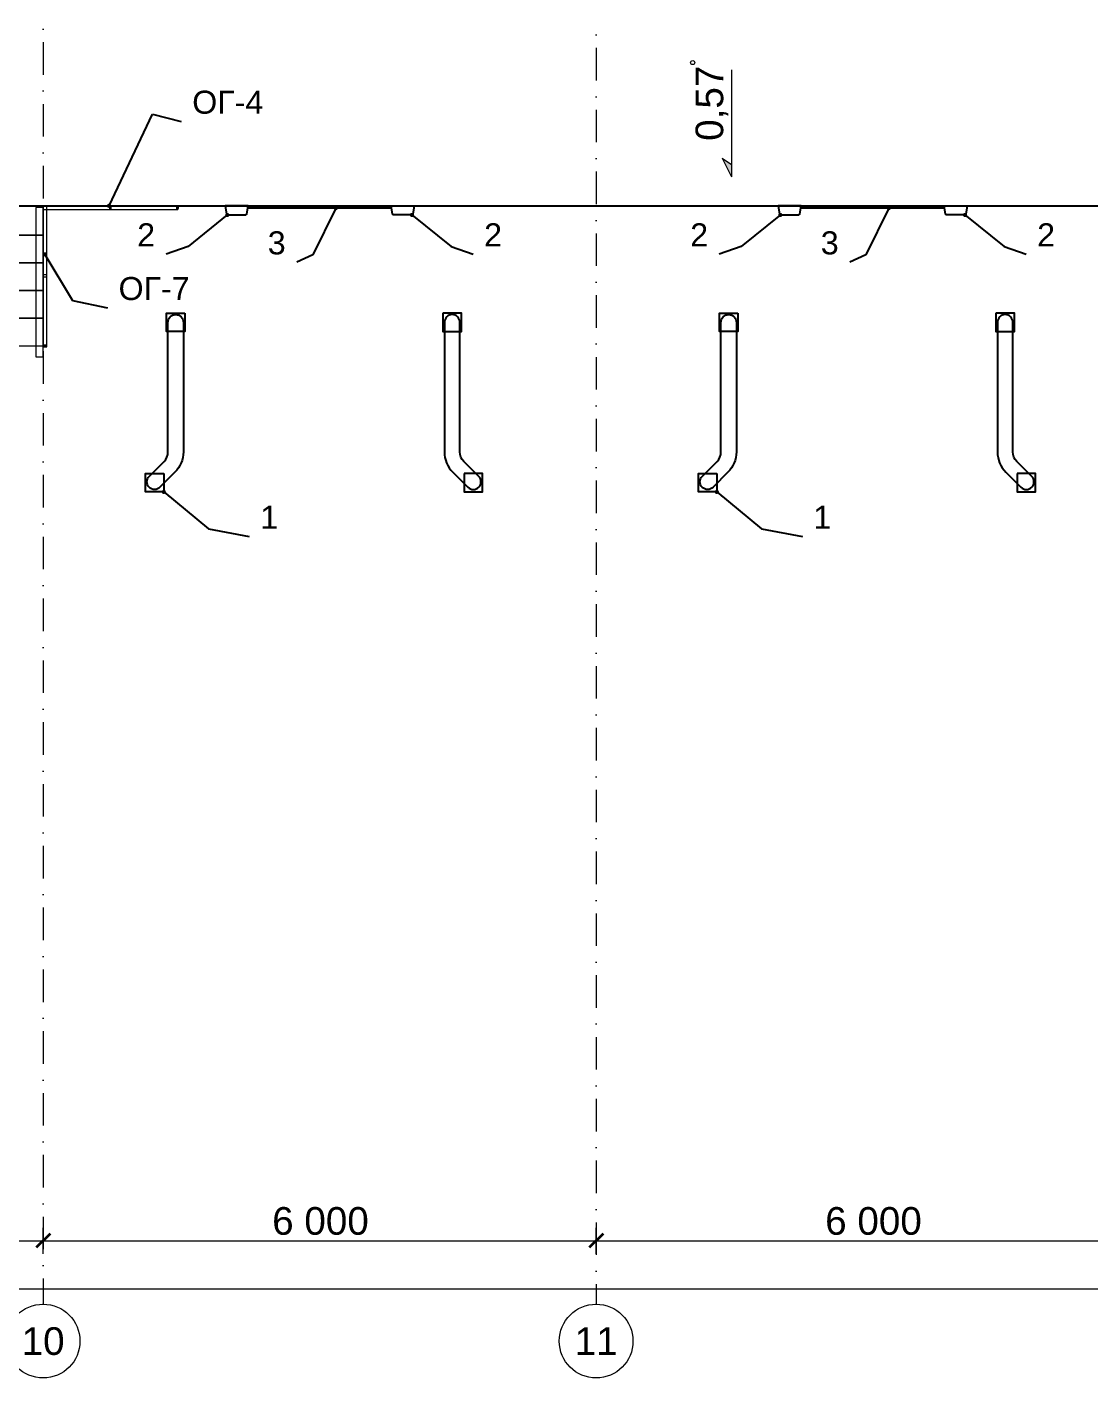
# Model space of a CAD drawing. Header units: millimetres. Extents: x -10605 to 104127, y -15987 to 52426.
# Drawn here: x 51825 to 63358, y -15987 to -1337 of the extents above; entities that cross this region are included whole.
import ezdxf
from ezdxf.enums import TextEntityAlignment as Align

# ---------------------------------------------------------------- set-up
doc = ezdxf.new("R2010")
doc.units = ezdxf.units.MM
doc.header["$MEASUREMENT"] = 0
doc.linetypes.add('Dot & Dashed', pattern=[670.277762, 352.777767, -176.388884, 0, -141.111112])
for name, color, linetype, lineweight in [('0_Ном._пера__200', 7, 'Continuous', 0), ('Лестницы_Ном._пера__100', 7, 'Continuous', 9), ('Лестницы_Ном._пера__91', 255, 'Continuous', 0), ('Лестницы_Ном._пера__99', 7, 'Continuous', 15), ('Металлический каркас здания_Ном._пера__98', 7, 'Continuous', 25), ('Оси_Ном._пера__200', 7, 'Continuous', 0), ('Оси_Ном._пера__97', 7, 'Continuous', 35), ('Оси_Ном._пера__98', 7, 'Continuous', 25), ('Оси_Ном._пера__99', 7, 'Continuous', 15), ('Отделочный_маркеры отделки_Ном._пера__200', 7, 'Continuous', 0), ('Стены _Ном._пера__91', 255, 'Continuous', 0), ('Стены _Ном._пера__98', 7, 'Continuous', 25)]:
    doc.layers.add(name, color=color, linetype=linetype, lineweight=lineweight)
for name, color, linetype in [('Лестницы', 7, 'Continuous'), ('Оси', 7, 'Continuous'), ('Стены', 7, 'Continuous')]:
    doc.layers.add(name, color=color, linetype=linetype)
doc.layers.add('Стены _Ном._пера__2', color=7, linetype='Continuous', lineweight=0, true_color=0xc2747474)
doc.styles.add('РЎР“Р•РќР•Р\xa0РР\xa0_РЎРўРР›Р¬_1', font='arial.ttf')
doc.dimstyles.new('СГЕНЕРИР_СТИЛЬ__1', dxfattribs={"dimtxt": 0.18, "dimasz": 91.2, "dimexe": 0.18, "dimexo": 0.0625, "dimgap": 0.09, "dimtad": 0, "dimtih": 1, "dimtoh": 1, "dimdec": 4, "dimzin": 0, "dimdsep": 46, "dimcen": 0.09, "dimadec": 0, "dimazin": 0, "dimtfac": 1, "dimtdec": 4, "dimtmove": 0, "dimatfit": 3, "dimldrblk": 'ARROWHEAD_11', "dimfxl": 1, "dimtolj": 1, "dimtzin": 0, "dimarcsym": 0})
doc.dimstyles.new('СГЕНЕРИР_СТИЛЬ__2', dxfattribs={"dimtxt": 300, "dimasz": 142.5, "dimexe": 0.18, "dimexo": 0.0625, "dimgap": 0.09, "dimtad": 1, "dimtih": 1, "dimtoh": 1, "dimdec": 4, "dimzin": 0, "dimdsep": 46, "dimtxsty": 'РЎР“Р•РќР•Р\xa0РР\xa0_РЎРўРР›Р¬_1', "dimblk": 'ARROWHEAD_6', "dimblk1": 'ARROWHEAD_6', "dimblk2": 'ARROWHEAD_6', "dimcen": 0.09, "dimse1": 1, "dimse2": 1, "dimadec": 0, "dimazin": 0, "dimtfac": 1, "dimtdec": 4, "dimtmove": 0, "dimatfit": 3, "dimfxl": 1, "dimtolj": 1, "dimtzin": 0, "dimarcsym": 0})

# ---------------------------------------------------------------- blocks, each defined once
blk = doc.blocks.new('Перекрытие_24', base_point=(62025, -3275))
at = {"layer": 'Стены _Ном._пера__98', "color": 7, "linetype": 'Continuous', "lineweight": 25, "flags": 128}
blk.add_lwpolyline([(62025, -3275), (62011, -3366), (62001, -3375), (61799, -3375), (61789, -3366), (61775, -3275)], close=True, dxfattribs=at)
blk = doc.blocks.new('Перекрытие_25', base_point=(59975, -3275))
at = {"layer": 'Стены _Ном._пера__98', "color": 7, "linetype": 'Continuous', "lineweight": 25, "flags": 128}
blk.add_lwpolyline([(59975, -3275), (59989, -3366), (59999, -3375), (60201, -3375), (60211, -3366), (60225, -3275)], close=True, dxfattribs=at)
blk = doc.blocks.new('Перекрытие_26', base_point=(56025, -3275))
at = {"layer": 'Стены _Ном._пера__98', "color": 7, "linetype": 'Continuous', "lineweight": 25, "flags": 128}
blk.add_lwpolyline([(56025, -3275), (56011, -3366), (56001, -3375), (55799, -3375), (55789, -3366), (55775, -3275)], close=True, dxfattribs=at)
blk = doc.blocks.new('Перекрытие_27', base_point=(53975, -3275))
at = {"layer": 'Стены _Ном._пера__98', "color": 7, "linetype": 'Continuous', "lineweight": 25, "flags": 128}
blk.add_lwpolyline([(53975, -3275), (53989, -3366), (53999, -3375), (54201, -3375), (54211, -3366), (54225, -3275)], close=True, dxfattribs=at)
blk = doc.blocks.new('Лестница_1')
at = {"layer": 'Лестницы_Ном._пера__100', "color": 7, "linetype": 'Continuous', "lineweight": 9}
for p, q in [((52000, -3275), (49000, -3275)), ((49000, -3275), (49000, -3295)), ((49080, -3295), (49000, -3295)), ((49000, -3295), (49000, -4795)), ((49000, -3295), (49000, -3595)), ((49080, -4795), (49080, -3295)), ((50250, -3545), (50500, -3295)), ((50500, -3595), (50500, -3295)), ((50500, -3295), (50750, -3545)), ((52000, -3295), (51920, -3295)), ((51920, -3295), (51920, -4795)), ((52000, -3295), (52000, -3275)), ((52000, -4795), (52000, -3295)), ((52000, -3595), (52000, -3295)), ((52000, -3595), (49000, -3595)), ((49000, -3595), (49000, -3895)), ((49000, -3595), (52000, -3595)), ((50500, -4495), (50500, -3595)), ((52000, -3895), (52000, -3595)), ((52000, -3895), (49000, -3895)), ((49000, -3895), (49000, -4195)), ((49000, -3895), (52000, -3895)), ((52000, -4195), (52000, -3895)), ((52000, -4195), (49000, -4195)), ((49000, -4195), (49000, -4495)), ((49000, -4195), (52000, -4195)), ((52000, -4495), (52000, -4195)), ((52000, -4495), (49000, -4495)), ((49000, -4495), (49000, -4795)), ((49000, -4495), (52000, -4495)), ((50500, -4795), (50500, -4495)), ((52000, -4795), (52000, -4495)), ((49000, -4795), (49000, -4915)), ((49000, -4795), (52000, -4795)), ((49080, -4915), (49080, -4795)), ((51920, -4795), (51920, -4915)), ((52000, -4915), (52000, -4795)), ((49000, -4915), (49080, -4915)), ((51920, -4915), (52000, -4915))]:
    blk.add_line(p, q, dxfattribs=at)
for start, end in [(0, 180), (180, 0)]:
    blk.add_arc((50500, -4795), 75, start, end, dxfattribs=at)
blk = doc.blocks.new('Морф_122')
at = {"layer": 'Стены _Ном._пера__91', "color": 255, "linetype": 'Continuous', "lineweight": 0, "flags": 128}
for points in [[(61575, -3299), (61775, -3299)], [(61575, -3301), (61575, -3299)], [(61575, -3301), (61775, -3301)], [(61775, -3301), (61775, -3299)]]:
    blk.add_lwpolyline(points, dxfattribs=at)
blk = doc.blocks.new('Морф_123')
at = {"layer": 'Стены _Ном._пера__91', "color": 255, "linetype": 'Continuous', "lineweight": 0, "flags": 128}
for points in [[(61375, -3301), (61375, -3299)], [(61375, -3299), (61575, -3299)], [(61575, -3301), (61375, -3301)], [(61775, -3299), (61575, -3299)], [(61575, -3299), (61575, -3301)], [(61575, -3301), (61775, -3301)], [(61775, -3301), (61775, -3299)]]:
    blk.add_lwpolyline(points, dxfattribs=at)
blk = doc.blocks.new('Морф_124')
at = {"layer": 'Стены _Ном._пера__91', "color": 255, "linetype": 'Continuous', "lineweight": 0, "flags": 128}
for points in [[(61175, -3301), (61175, -3299)], [(61175, -3299), (61375, -3299)], [(61375, -3301), (61175, -3301)], [(61675, -3299), (61375, -3299)], [(61375, -3299), (61375, -3301)], [(61375, -3301), (61675, -3301)], [(61675, -3301), (61675, -3299)]]:
    blk.add_lwpolyline(points, dxfattribs=at)
blk = doc.blocks.new('Морф_125')
at = {"layer": 'Стены _Ном._пера__91', "color": 255, "linetype": 'Continuous', "lineweight": 0, "flags": 128}
for points in [[(61175, -3301), (61175, -3299)], [(61175, -3299), (61375, -3299)], [(61375, -3301), (61175, -3301)], [(61675, -3299), (61375, -3299)], [(61375, -3299), (61375, -3301)], [(61375, -3301), (61675, -3301)], [(61675, -3301), (61675, -3299)]]:
    blk.add_lwpolyline(points, dxfattribs=at)
blk = doc.blocks.new('Морф_126')
at = {"layer": 'Стены _Ном._пера__91', "color": 255, "linetype": 'Continuous', "lineweight": 0, "flags": 128}
for points in [[(60975, -3301), (60975, -3299)], [(60975, -3299), (61175, -3299)], [(61175, -3301), (60975, -3301)], [(61475, -3299), (61175, -3299)], [(61175, -3299), (61175, -3301)], [(61175, -3301), (61475, -3301)], [(61475, -3301), (61475, -3299)]]:
    blk.add_lwpolyline(points, dxfattribs=at)
blk = doc.blocks.new('Морф_127')
at = {"layer": 'Стены _Ном._пера__91', "color": 255, "linetype": 'Continuous', "lineweight": 0, "flags": 128}
for points in [[(60775, -3301), (60775, -3299)], [(60775, -3299), (60975, -3299)], [(60975, -3301), (60775, -3301)], [(61275, -3299), (60975, -3299)], [(60975, -3299), (60975, -3301)], [(60975, -3301), (61275, -3301)], [(61275, -3301), (61275, -3299)]]:
    blk.add_lwpolyline(points, dxfattribs=at)
blk = doc.blocks.new('Морф_128')
at = {"layer": 'Стены _Ном._пера__91', "color": 255, "linetype": 'Continuous', "lineweight": 0, "flags": 128}
for points in [[(60575, -3301), (60575, -3299)], [(60575, -3299), (60775, -3299)], [(60775, -3301), (60575, -3301)], [(61075, -3299), (60775, -3299)], [(60775, -3299), (60775, -3301)], [(60775, -3301), (61075, -3301)], [(61075, -3301), (61075, -3299)]]:
    blk.add_lwpolyline(points, dxfattribs=at)
blk = doc.blocks.new('Морф_129')
at = {"layer": 'Стены _Ном._пера__91', "color": 255, "linetype": 'Continuous', "lineweight": 0, "flags": 128}
for points in [[(60375, -3301), (60375, -3299)], [(60375, -3299), (60575, -3299)], [(60575, -3301), (60375, -3301)], [(60875, -3299), (60575, -3299)], [(60575, -3299), (60575, -3301)], [(60575, -3301), (60875, -3301)], [(60875, -3301), (60875, -3299)]]:
    blk.add_lwpolyline(points, dxfattribs=at)
blk = doc.blocks.new('Морф_130')
at = {"layer": 'Стены _Ном._пера__91', "color": 255, "linetype": 'Continuous', "lineweight": 0, "flags": 128}
for points in [[(60225, -3299), (60375, -3299)], [(60225, -3299), (60225, -3301)], [(60375, -3301), (60225, -3301)], [(60675, -3299), (60375, -3299)], [(60375, -3299), (60375, -3301)], [(60375, -3301), (60675, -3301)], [(60675, -3301), (60675, -3299)]]:
    blk.add_lwpolyline(points, dxfattribs=at)
blk = doc.blocks.new('Морф_131')
at = {"layer": 'Стены _Ном._пера__91', "color": 255, "linetype": 'Continuous', "lineweight": 0, "flags": 128}
for points in [[(60475, -3299), (60225, -3299)], [(60225, -3299), (60225, -3301)], [(60225, -3301), (60475, -3301)], [(60475, -3301), (60475, -3299)]]:
    blk.add_lwpolyline(points, dxfattribs=at)
blk = doc.blocks.new('Морф_132')
at = {"layer": 'Стены _Ном._пера__91', "color": 255, "linetype": 'Continuous', "lineweight": 0, "flags": 128}
for points in [[(60275, -3299), (60225, -3299)], [(60225, -3299), (60225, -3301)], [(60225, -3301), (60275, -3301)], [(60275, -3301), (60275, -3299)]]:
    blk.add_lwpolyline(points, dxfattribs=at)
blk = doc.blocks.new('Морф_133')
at = {"layer": 'Стены _Ном._пера__91', "color": 255, "linetype": 'Continuous', "lineweight": 0, "flags": 128}
for points in [[(55575, -3299), (55775, -3299)], [(55575, -3301), (55575, -3299)], [(55575, -3301), (55775, -3301)], [(55775, -3301), (55775, -3299)]]:
    blk.add_lwpolyline(points, dxfattribs=at)
blk = doc.blocks.new('Морф_134')
at = {"layer": 'Стены _Ном._пера__91', "color": 255, "linetype": 'Continuous', "lineweight": 0, "flags": 128}
for points in [[(55375, -3301), (55375, -3299)], [(55375, -3299), (55575, -3299)], [(55575, -3301), (55375, -3301)], [(55775, -3299), (55575, -3299)], [(55575, -3299), (55575, -3301)], [(55575, -3301), (55775, -3301)], [(55775, -3301), (55775, -3299)]]:
    blk.add_lwpolyline(points, dxfattribs=at)
blk = doc.blocks.new('Морф_135')
at = {"layer": 'Стены _Ном._пера__91', "color": 255, "linetype": 'Continuous', "lineweight": 0, "flags": 128}
for points in [[(55175, -3301), (55175, -3299)], [(55175, -3299), (55375, -3299)], [(55375, -3301), (55175, -3301)], [(55675, -3299), (55375, -3299)], [(55375, -3299), (55375, -3301)], [(55375, -3301), (55675, -3301)], [(55675, -3301), (55675, -3299)]]:
    blk.add_lwpolyline(points, dxfattribs=at)
blk = doc.blocks.new('Морф_136')
at = {"layer": 'Стены _Ном._пера__91', "color": 255, "linetype": 'Continuous', "lineweight": 0, "flags": 128}
for points in [[(55175, -3301), (55175, -3299)], [(55175, -3299), (55375, -3299)], [(55375, -3301), (55175, -3301)], [(55675, -3299), (55375, -3299)], [(55375, -3299), (55375, -3301)], [(55375, -3301), (55675, -3301)], [(55675, -3301), (55675, -3299)]]:
    blk.add_lwpolyline(points, dxfattribs=at)
blk = doc.blocks.new('Морф_137')
at = {"layer": 'Стены _Ном._пера__91', "color": 255, "linetype": 'Continuous', "lineweight": 0, "flags": 128}
for points in [[(54975, -3301), (54975, -3299)], [(54975, -3299), (55175, -3299)], [(55175, -3301), (54975, -3301)], [(55475, -3299), (55175, -3299)], [(55175, -3299), (55175, -3301)], [(55175, -3301), (55475, -3301)], [(55475, -3301), (55475, -3299)]]:
    blk.add_lwpolyline(points, dxfattribs=at)
blk = doc.blocks.new('Морф_138')
at = {"layer": 'Стены _Ном._пера__91', "color": 255, "linetype": 'Continuous', "lineweight": 0, "flags": 128}
for points in [[(54775, -3301), (54775, -3299)], [(54775, -3299), (54975, -3299)], [(54975, -3301), (54775, -3301)], [(55275, -3299), (54975, -3299)], [(54975, -3299), (54975, -3301)], [(54975, -3301), (55275, -3301)], [(55275, -3301), (55275, -3299)]]:
    blk.add_lwpolyline(points, dxfattribs=at)
blk = doc.blocks.new('Морф_139')
at = {"layer": 'Стены _Ном._пера__91', "color": 255, "linetype": 'Continuous', "lineweight": 0, "flags": 128}
for points in [[(54575, -3301), (54575, -3299)], [(54575, -3299), (54775, -3299)], [(54775, -3301), (54575, -3301)], [(55075, -3299), (54775, -3299)], [(54775, -3299), (54775, -3301)], [(54775, -3301), (55075, -3301)], [(55075, -3301), (55075, -3299)]]:
    blk.add_lwpolyline(points, dxfattribs=at)
blk = doc.blocks.new('Морф_140')
at = {"layer": 'Стены _Ном._пера__91', "color": 255, "linetype": 'Continuous', "lineweight": 0, "flags": 128}
for points in [[(54375, -3301), (54375, -3299)], [(54375, -3299), (54575, -3299)], [(54575, -3301), (54375, -3301)], [(54875, -3299), (54575, -3299)], [(54575, -3299), (54575, -3301)], [(54575, -3301), (54875, -3301)], [(54875, -3301), (54875, -3299)]]:
    blk.add_lwpolyline(points, dxfattribs=at)
blk = doc.blocks.new('Морф_141')
at = {"layer": 'Стены _Ном._пера__91', "color": 255, "linetype": 'Continuous', "lineweight": 0, "flags": 128}
for points in [[(54225, -3299), (54375, -3299)], [(54225, -3299), (54225, -3301)], [(54375, -3301), (54225, -3301)], [(54675, -3299), (54375, -3299)], [(54375, -3299), (54375, -3301)], [(54375, -3301), (54675, -3301)], [(54675, -3301), (54675, -3299)]]:
    blk.add_lwpolyline(points, dxfattribs=at)
blk = doc.blocks.new('Морф_142')
at = {"layer": 'Стены _Ном._пера__91', "color": 255, "linetype": 'Continuous', "lineweight": 0, "flags": 128}
for points in [[(54475, -3299), (54225, -3299)], [(54225, -3299), (54225, -3301)], [(54225, -3301), (54475, -3301)], [(54475, -3301), (54475, -3299)]]:
    blk.add_lwpolyline(points, dxfattribs=at)
blk = doc.blocks.new('Морф_143')
at = {"layer": 'Стены _Ном._пера__91', "color": 255, "linetype": 'Continuous', "lineweight": 0, "flags": 128}
for points in [[(54275, -3299), (54225, -3299)], [(54225, -3299), (54225, -3301)], [(54225, -3301), (54275, -3301)], [(54275, -3301), (54275, -3299)]]:
    blk.add_lwpolyline(points, dxfattribs=at)
blk = doc.blocks.new('Ограждение_7')
at = {"layer": 'Лестницы_Ном._пера__100', "color": 7, "linetype": 'Continuous', "lineweight": 9, "flags": 128}
for points in [[(53458, -3316), (53458, -3276), (52000, -3275), (52000, -3315)], [(53458, -3316), (53458, -3276), (52000, -3275), (52000, -3315)], [(53458, -3316), (53458, -3276), (52000, -3275), (52000, -3315)], [(53458, -3316), (53458, -3276), (52000, -3275), (52000, -3315)], [(53458, -3316), (53458, -3276), (52000, -3275), (52000, -3315)], [(52739, -3316), (52739, -3276), (52719, -3276), (52719, -3316)], [(53458, -3276), (53456, -3276), (53455, -3277), (53453, -3278), (53452, -3280), (53450, -3283), (53449, -3286), (53449, -3289), (53448, -3292), (53448, -3296), (53448, -3299), (53449, -3303), (53449, -3306), (53450, -3309), (53452, -3311), (53453, -3313), (53455, -3315), (53456, -3315), (53458, -3316), (53460, -3315), (53462, -3315), (53463, -3313), (53465, -3311), (53466, -3309), (53467, -3306), (53468, -3303), (53468, -3299), (53468, -3296), (53468, -3292), (53468, -3289), (53467, -3286), (53466, -3283), (53465, -3280), (53463, -3278), (53462, -3277), (53460, -3276)]]:
    blk.add_lwpolyline(points, close=True, dxfattribs=at)
blk = doc.blocks.new('Wheel_Guide_WBM')
at = {"layer": 'Металлический каркас здания_Ном._пера__98', "color": 7, "linetype": 'Continuous', "lineweight": 25, "flags": 128}
for points in [[(-100, 100), (-100, -100), (100, -100), (100, 100)], [(129, -1638), (129, -1838), (329, -1838), (329, -1638)]]:
    blk.add_lwpolyline(points, close=True, dxfattribs=at)
blk.add_lwpolyline([(-84, 0), (-84, -1405, 0.198912), (8, -1626), (170, -1788, 1), (288, -1670), (126, -1508, -0.198912), (84, -1405), (84, 0, 1)], format="xyb", close=True, dxfattribs=at)
blk = doc.blocks.new('ARROWHEAD_11')
at = {"color": 0, "linetype": 'Continuous', "lineweight": 0}
blk.add_line((0, 0), (-1, 0), dxfattribs=at)
at = {"color": 0, "linetype": 'Continuous', "lineweight": 0, "const_width": 0.25, "flags": 128}
blk.add_lwpolyline([(-0.125, 0, 1), (0.125, 0, 1)], format="xyb", close=True, dxfattribs=at)
blk = doc.blocks.new('Перекрытие_75', base_point=(3875, -3275))
at = {"layer": 'Стены _Ном._пера__98', "color": 7, "linetype": 'Continuous', "lineweight": 25, "flags": 128}
blk.add_lwpolyline([(3875, -3275), (94125, -3275), (94125, -300), (3875, -300)], close=True, dxfattribs=at)
blk = doc.blocks.new('Перекрытие_87', base_point=(61775, -3299))
at = {"layer": 'Стены _Ном._пера__2', "linetype": 'Continuous', "lineweight": 0, "true_color": 0x979797}
blk.add_hatch(color=252, dxfattribs=at).paths.add_polyline_path([(61775, -3299), (61775, -3275), (60225, -3275), (60225, -3299)])
at = {"layer": 'Стены _Ном._пера__98', "color": 7, "linetype": 'Continuous', "lineweight": 25, "flags": 128}
blk.add_lwpolyline([(61775, -3299), (60225, -3299), (60225, -3275), (61775, -3275)], close=True, dxfattribs=at)
blk = doc.blocks.new('Перекрытие_88', base_point=(55775, -3299))
at = {"layer": 'Стены _Ном._пера__2', "linetype": 'Continuous', "lineweight": 0, "true_color": 0x979797}
blk.add_hatch(color=252, dxfattribs=at).paths.add_polyline_path([(55775, -3299), (55775, -3275), (54225, -3275), (54225, -3299)])
at = {"layer": 'Стены _Ном._пера__98', "color": 7, "linetype": 'Continuous', "lineweight": 25, "flags": 128}
blk.add_lwpolyline([(55775, -3299), (54225, -3299), (54225, -3275), (55775, -3275)], close=True, dxfattribs=at)
blk = doc.blocks.new('Ограждение_40')
at = {"layer": 'Лестницы_Ном._пера__100', "color": 7, "linetype": 'Continuous', "lineweight": 9, "flags": 128}
for points in [[(52000, -4796), (52040, -4796), (52040, -3275), (52000, -3275)], [(52000, -4796), (52040, -4796), (52040, -3275), (52000, -3275)], [(52000, -4796), (52040, -4796), (52040, -3275), (52000, -3275)], [(52000, -4796), (52040, -4796), (52040, -3275), (52000, -3275)], [(52000, -4046), (52040, -4046), (52040, -4026), (52000, -4026)]]:
    blk.add_lwpolyline(points, close=True, dxfattribs=at)
at = {"layer": 'Лестницы_Ном._пера__91', "color": 255, "linetype": 'Continuous', "lineweight": 0, "flags": 128}
blk.add_lwpolyline([(52040, -4806), (52040, -4786), (52000, -4786), (52000, -4806)], close=True, dxfattribs=at)
at = {"layer": 'Лестницы_Ном._пера__99', "color": 7, "linetype": 'Continuous', "lineweight": 15, "flags": 128}
blk.add_lwpolyline([(52000, -4796), (52040, -4796), (52040, -3275), (52000, -3275)], close=True, dxfattribs=at)
blk = doc.blocks.new('Стандартный Маркер Сетки_5')
at = {"layer": 'Оси_Ном._пера__200', "color": 7, "linetype": 'Dot & Dashed', "lineweight": 0}
for p in [(0, 0), (55249, 0)]:
    blk.add_line(p, (55249, 0), dxfattribs=at)
blk.add_point((55249, 0), dxfattribs=at)
blk.add_point((55249, 0), dxfattribs=at)
at = {"layer": 'Оси_Ном._пера__99', "color": 7, "linetype": 'Continuous', "lineweight": 15}
blk.add_circle((55649, 0), 400, dxfattribs=at)
at = {"layer": 'Оси_Ном._пера__200', "color": 7, "lineweight": 0, "style": 'РЎР“Р•РќР•Р\xa0РР\xa0_РЎРўРР›Р¬_1'}
blk.add_attdef('AC_MarkerText_1', text='', height=300, rotation=90, dxfattribs=at).set_placement((55430, -69), align=Align.TOP_CENTER)
blk = doc.blocks.new('Стандартный Маркер Сетки_4')
at = {"layer": 'Оси_Ном._пера__200', "color": 7, "linetype": 'Dot & Dashed', "lineweight": 0}
for p in [(0, 0), (55187, 0)]:
    blk.add_line(p, (55187, 0), dxfattribs=at)
blk.add_point((55187, 0), dxfattribs=at)
blk.add_point((55187, 0), dxfattribs=at)
at = {"layer": 'Оси_Ном._пера__99', "color": 7, "linetype": 'Continuous', "lineweight": 15}
blk.add_circle((55587, 0), 400, dxfattribs=at)
at = {"layer": 'Оси_Ном._пера__200', "color": 7, "lineweight": 0, "style": 'РЎР“Р•РќР•Р\xa0РР\xa0_РЎРўРР›Р¬_1'}
blk.add_attdef('AC_MarkerText_1', text='', height=300, rotation=90, dxfattribs=at).set_placement((55368, -69), align=Align.TOP_CENTER)
blk = doc.blocks.new('Символ Уклона 27')
at = {"layer": '0_Ном._пера__200', "linetype": 'Continuous', "lineweight": 0, "true_color": 0x000000}
blk.add_hatch(color=18, dxfattribs=at).paths.add_polyline_path([(1160, 0), (960, 100), (1027, 0)])
at = {"layer": '0_Ном._пера__200', "color": 7, "linetype": 'Continuous', "lineweight": 0}
for p, q in [((0, 0), (1160, 0)), ((960, 100), (1160, 0)), ((960, 100), (1027, 0))]:
    blk.add_line(p, q, dxfattribs=at)
at = {"layer": '0_Ном._пера__200', "color": 7, "linetype": 'Continuous', "lineweight": 0, "style": 'РЎР“Р•РќР•Р\xa0РР\xa0_РЎРўРР›Р¬_1'}
blk.add_attdef('txt', text='', height=300, dxfattribs=at).set_placement((0, 45), align=Align.BOTTOM_LEFT)
blk = doc.blocks.new('*D2483')
at = {"layer": 'Оси_Ном._пера__200', "color": 7, "linetype": 'Continuous', "lineweight": 0}
for p, q in [((0, -15163), (0, -14881)), ((98000, -15163), (98000, -14881)), ((-112, -15022), (0, -15022)), ((0, -15022), (98000, -15022)), ((98000, -15022), (98113, -15022))]:
    blk.add_line(p, q, dxfattribs=at)
at = {"layer": 'Оси_Ном._пера__98', "color": 7, "linetype": 'Continuous', "lineweight": 25}
for p, q in [((75, -14947), (-75, -15097)), ((97925, -15097), (98075, -14947))]:
    blk.add_line(p, q, dxfattribs=at)
at = {"layer": 'Оси_Ном._пера__200', "color": 7, "lineweight": 0, "insert": (48371, -14962), "char_height": 300, "attachment_point": 7, "style": 'РЎР“Р•РќР•Р\xa0РР\xa0_РЎРўРР›Р¬_1'}
blk.add_mtext('\\A1;{\\pql;\\fArial|b0|i0|c204|p0;\\W1.000000;98\xa0000}', dxfattribs=at)
blk = doc.blocks.new('ARROWHEAD_6')
at = {"color": 0, "linetype": 'Continuous', "lineweight": 0}
for p, q in [((0, 0), (-1, 0)), ((-0.5, -0.5), (0.5, 0.5))]:
    blk.add_line(p, q, dxfattribs=at)
blk = doc.blocks.new('*D2500')
at = {"layer": 'Оси_Ном._пера__200', "color": 7, "linetype": 'Continuous', "lineweight": 0}
for p, q in [((46000, -14639), (46000, -14358)), ((46000, -14498), (52000, -14498)), ((52000, -14639), (52000, -14358))]:
    blk.add_line(p, q, dxfattribs=at)
at = {"layer": 'Оси_Ном._пера__97', "color": 7, "linetype": 'Continuous', "lineweight": 35}
for p, q in [((46075, -14423), (45925, -14573)), ((52075, -14423), (51925, -14573))]:
    blk.add_line(p, q, dxfattribs=at)
at = {"layer": 'Оси_Ном._пера__200', "color": 7, "lineweight": 0, "insert": (48485, -14438), "char_height": 300, "attachment_point": 7, "style": 'РЎР“Р•РќР•Р\xa0РР\xa0_РЎРўРР›Р¬_1'}
blk.add_mtext('\\A1;{\\pql;\\fArial|b0|i0|c204|p0;\\W1.000000;6\xa0000}', dxfattribs=at)
blk = doc.blocks.new('*D2501')
at = {"layer": 'Оси_Ном._пера__200', "color": 7, "linetype": 'Continuous', "lineweight": 0}
for p, q in [((52000, -14639), (52000, -14358)), ((52000, -14498), (58000, -14498)), ((58000, -14639), (58000, -14358))]:
    blk.add_line(p, q, dxfattribs=at)
at = {"layer": 'Оси_Ном._пера__97', "color": 7, "linetype": 'Continuous', "lineweight": 35}
for p, q in [((52075, -14423), (51925, -14573)), ((58075, -14423), (57925, -14573))]:
    blk.add_line(p, q, dxfattribs=at)
at = {"layer": 'Оси_Ном._пера__200', "color": 7, "lineweight": 0, "insert": (54485, -14438), "char_height": 300, "attachment_point": 7, "style": 'РЎР“Р•РќР•Р\xa0РР\xa0_РЎРўРР›Р¬_1'}
blk.add_mtext('\\A1;{\\pql;\\fArial|b0|i0|c204|p0;\\W1.000000;6\xa0000}', dxfattribs=at)
blk = doc.blocks.new('*D2502')
at = {"layer": 'Оси_Ном._пера__200', "color": 7, "linetype": 'Continuous', "lineweight": 0}
for p, q in [((58000, -14639), (58000, -14358)), ((58000, -14498), (64000, -14498)), ((64000, -14639), (64000, -14358))]:
    blk.add_line(p, q, dxfattribs=at)
at = {"layer": 'Оси_Ном._пера__97', "color": 7, "linetype": 'Continuous', "lineweight": 35}
for p, q in [((58075, -14423), (57925, -14573)), ((64075, -14423), (63925, -14573))]:
    blk.add_line(p, q, dxfattribs=at)
at = {"layer": 'Оси_Ном._пера__200', "color": 7, "lineweight": 0, "insert": (60485, -14438), "char_height": 300, "attachment_point": 7, "style": 'РЎР“Р•РќР•Р\xa0РР\xa0_РЎРўРР›Р¬_1'}
blk.add_mtext('\\A1;{\\pql;\\fArial|b0|i0|c204|p0;\\W1.000000;6\xa0000}', dxfattribs=at)

msp = doc.modelspace()

# ---------------------------------------------------------------- linework, layer by layer
at = {"layer": '0_Ном._пера__200', "color": 7, "linetype": 'Continuous', "lineweight": 0}
msp.add_circle((59047.62196, -1722.45844), 22.45248, dxfattribs=at)

# ---------------------------------------------------------------- block references
ref = msp.add_blockref('Символ Уклона 27', (59468.87793, -1800.12538), dxfattribs=dict(at, xscale=-1, zscale=1000, rotation=90))
ref.add_attrib('txt', '0,57', dxfattribs={"color": 7, "linetype": 'Continuous', "lineweight": 0, "height": 300, "rotation": 90, "style": 'РЎР“Р•РќР•Р\xa0РР\xa0_РЎРўРР›Р¬_1'}).set_placement((59468.87793, -1755.52675), align=Align.BOTTOM_RIGHT)
at = {"layer": 'Лестницы', "color": 7, "linetype": 'Continuous', "lineweight": 9}
msp.add_blockref('Лестница_1', (0, 0), dxfattribs=at)
at = {"layer": 'Лестницы', "color": 7, "linetype": 'Continuous', "lineweight": 50}
for name in ['Ограждение_7', 'Ограждение_40']:
    msp.add_blockref(name, (0, 0), dxfattribs=at)
at = {"layer": 'Металлический каркас здания_Ном._пера__98', "color": 7, "linetype": 'Continuous', "lineweight": 25, "xscale": -1, "zscale": 1000}
for p in [(53438.08361, -4539.93779), (59438.08361, -4539.93779)]:
    msp.add_blockref('Wheel_Guide_WBM', p, dxfattribs=at)
at = {"layer": 'Металлический каркас здания_Ном._пера__98', "color": 7, "linetype": 'Continuous', "lineweight": 25, "zscale": 1000}
for p in [(56438.08361, -4539.93779), (62438.08361, -4539.93779)]:
    msp.add_blockref('Wheel_Guide_WBM', p, dxfattribs=at)
at = {"layer": 'Оси', "color": 8, "linetype": 'Continuous', "lineweight": 0, "true_color": 0x747474}
ref = msp.add_blockref('Стандартный Маркер Сетки_5', (52000.00007, 40061.92808), dxfattribs=dict(at, zscale=1000, rotation=270))
ref.add_attrib('AC_MarkerText_1', '10', dxfattribs={"layer": 'Оси_Ном._пера__200', "color": 7, "lineweight": 0, "height": 300, "rotation": 360, "style": 'РЎР“Р•РќР•Р\xa0РР\xa0_РЎРўРР›Р¬_1'}).set_placement((52000.00007, -15437.02337), align=Align.TOP_CENTER)
ref = msp.add_blockref('Стандартный Маркер Сетки_4', (58000, 40000.00005), dxfattribs=dict(at, zscale=1000, rotation=270))
ref.add_attrib('AC_MarkerText_1', '11', dxfattribs={"layer": 'Оси_Ном._пера__200', "color": 7, "lineweight": 0, "height": 300, "rotation": 360, "style": 'РЎР“Р•РќР•Р\xa0РР\xa0_РЎРўРР›Р¬_1'}).set_placement((58000, -15437.02337), align=Align.TOP_CENTER)
at = {"layer": 'Стены', "color": 7, "linetype": 'Continuous', "lineweight": 25}
for name, p in [('Перекрытие_75', (3875, -3275)), ('Перекрытие_27', (53974.97101, -3275)), ('Перекрытие_88', (55775.07059, -3299.07348)), ('Перекрытие_26', (56025.02892, -3275)), ('Перекрытие_25', (59974.97101, -3275)), ('Перекрытие_87', (61775.07059, -3299.07348)), ('Перекрытие_24', (62025.02892, -3275))]:
    msp.add_blockref(name, p, dxfattribs=at)
at = {"layer": 'Стены', "linetype": 'Continuous', "lineweight": 0}
for name in ['Морф_141', 'Морф_142', 'Морф_143', 'Морф_140', 'Морф_139', 'Морф_138', 'Морф_137', 'Морф_135', 'Морф_136', 'Морф_134', 'Морф_133', 'Морф_130', 'Морф_131', 'Морф_132', 'Морф_129', 'Морф_128', 'Морф_127', 'Морф_126', 'Морф_124', 'Морф_125', 'Морф_123', 'Морф_122']:
    msp.add_blockref(name, (0, 0), dxfattribs=at)

# ---------------------------------------------------------------- texts
at = {"layer": 'Отделочный_маркеры отделки_Ном._пера__200', "color": 7, "linetype": 'Continuous', "lineweight": 0, "char_height": 250, "style": 'РЎР“Р•РќР•Р\xa0РР\xa0_РЎРўРР›Р¬_1'}
for s, insert, attachment_point in [('\\A1;{\\pql;\\fArial|b0|i0|c204|p0;\\W1.000000;ОГ-\\fArial|b0|i0|c204|p0;\\W1.000000;4}', (53617.8969, -2280.68871), 7), ('\\A1;{\\pqr;\\fArial|b0|i0|c204|p0;\\W1.000000;2}', (53215.0955, -3715.30228), 9), ('\\A1;{\\pql;\\fArial|b0|i0|c204|p0;\\W1.000000;2}', (56784.90443, -3715.30228), 7), ('\\A1;{\\pqr;\\fArial|b0|i0|c204|p0;\\W1.000000;2}', (59215.0955, -3715.30228), 9), ('\\A1;{\\pql;\\fArial|b0|i0|c204|p0;\\W1.000000;2}', (62784.90443, -3715.30228), 7), ('\\A1;{\\pqr;\\fArial|b0|i0|c204|p0;\\W1.000000;3}', (54631.55125, -3805.98357), 9), ('\\A1;{\\pqr;\\fArial|b0|i0|c204|p0;\\W1.000000;3}', (60631.55125, -3805.98357), 9), ('\\A1;{\\pql;\\fArial|b0|i0|c204|p0;\\W1.000000;ОГ-\\fArial|b0|i0|c204|p0;\\W1.000000;7}', (52818.62057, -4301.33145), 7), ('\\A1;{\\pql;\\fArial|b0|i0|c204|p0;\\W1.000000;1}', (54357.2716, -6777.14945), 7), ('\\A1;{\\pql;\\fArial|b0|i0|c204|p0;\\W1.000000;1}', (60357.2716, -6777.14945), 7)]:
    msp.add_mtext(s, dxfattribs=dict(at, insert=insert, attachment_point=attachment_point))

# ---------------------------------------------------------------- dimensions: what is measured, and where the dimension line sits
at = {"layer": 'Оси', "color": 7, "linetype": 'Continuous', "lineweight": 0}
for base, p1, p2, picture, middle in [((52000.00007, -14498.3327), (46000, -15587.02337), (52000.00007, -15587.02337), '*D2500', (48999.83806, -14288.3327)), ((58000, -14498.3327), (52000.00007, -15587.02337), (58000, -15587.02337), '*D2501', (54999.83806, -14288.3327)), ((64000, -14498.3327), (58000, -15587.02337), (64000, -15587.02337), '*D2502', (60999.83803, -14288.3327)), ((98000.0000716933, -15021.8971559644), (0, -15587.0233678859), (98000.0000716933, -15587.0233678859), '*D2483', (48999.5830575523, -14811.8971535802))]:
    dim = msp.add_linear_dim(base=base, p1=p1, p2=p2, dimstyle='СГЕНЕРИР_СТИЛЬ__2', dxfattribs=at)
    dim.commit()
    dim.dimension.update_dxf_attribs({"geometry": picture, "text_midpoint": middle, "dimtype": 160})

# ---------------------------------------------------------------- leaders
at = {"layer": 'Отделочный_маркеры отделки_Ном._пера__200', "color": 7, "linetype": 'Continuous', "lineweight": 0, "annotation_type": 0, "has_hookline": 1}
for points, hookline_direction, text_width in [([(52715.21683, -3275.59215), (53185.29793, -2280.68871), (53497.8969, -2362.21836)], 1, 737.25), ([(53998.60064, -3374.98221), (53572.56533, -3715.30228), (53335.0955, -3801.01751)], 1, 165.25), ([(55175.07059, -3300.56615), (54926.22594, -3805.98357), (54751.55125, -3887.34573)], 1, 163.5), ([(56001.39929, -3374.98221), (56427.43459, -3715.30228), (56664.90443, -3801.01751)], 0, 165.25), ([(59998.60064, -3374.98221), (59572.56533, -3715.30228), (59335.0955, -3801.01751)], 1, 165.25), ([(61175.07059, -3300.56615), (60926.22594, -3805.98357), (60751.55125, -3887.34573)], 1, 163.5), ([(62001.39929, -3374.98221), (62427.43459, -3715.30228), (62664.90443, -3801.01751)], 0, 165.25), ([(52020.0642, -3802.73615), (52318.63385, -4301.33145), (52698.62057, -4382.86094)], 1, 738), ([(53309.08361, -6378.01033), (53793.93767, -6777.14945), (54237.2716, -6862.8644)], 1, 92), ([(59309.08361, -6378.01033), (59793.93767, -6777.14945), (60237.2716, -6862.8644)], 1, 92)]:
    msp.add_leader(points, dimstyle='СГЕНЕРИР_СТИЛЬ__1', dxfattribs=dict(at, hookline_direction=hookline_direction, text_width=text_width))

doc.saveas('drawing.dxf')
